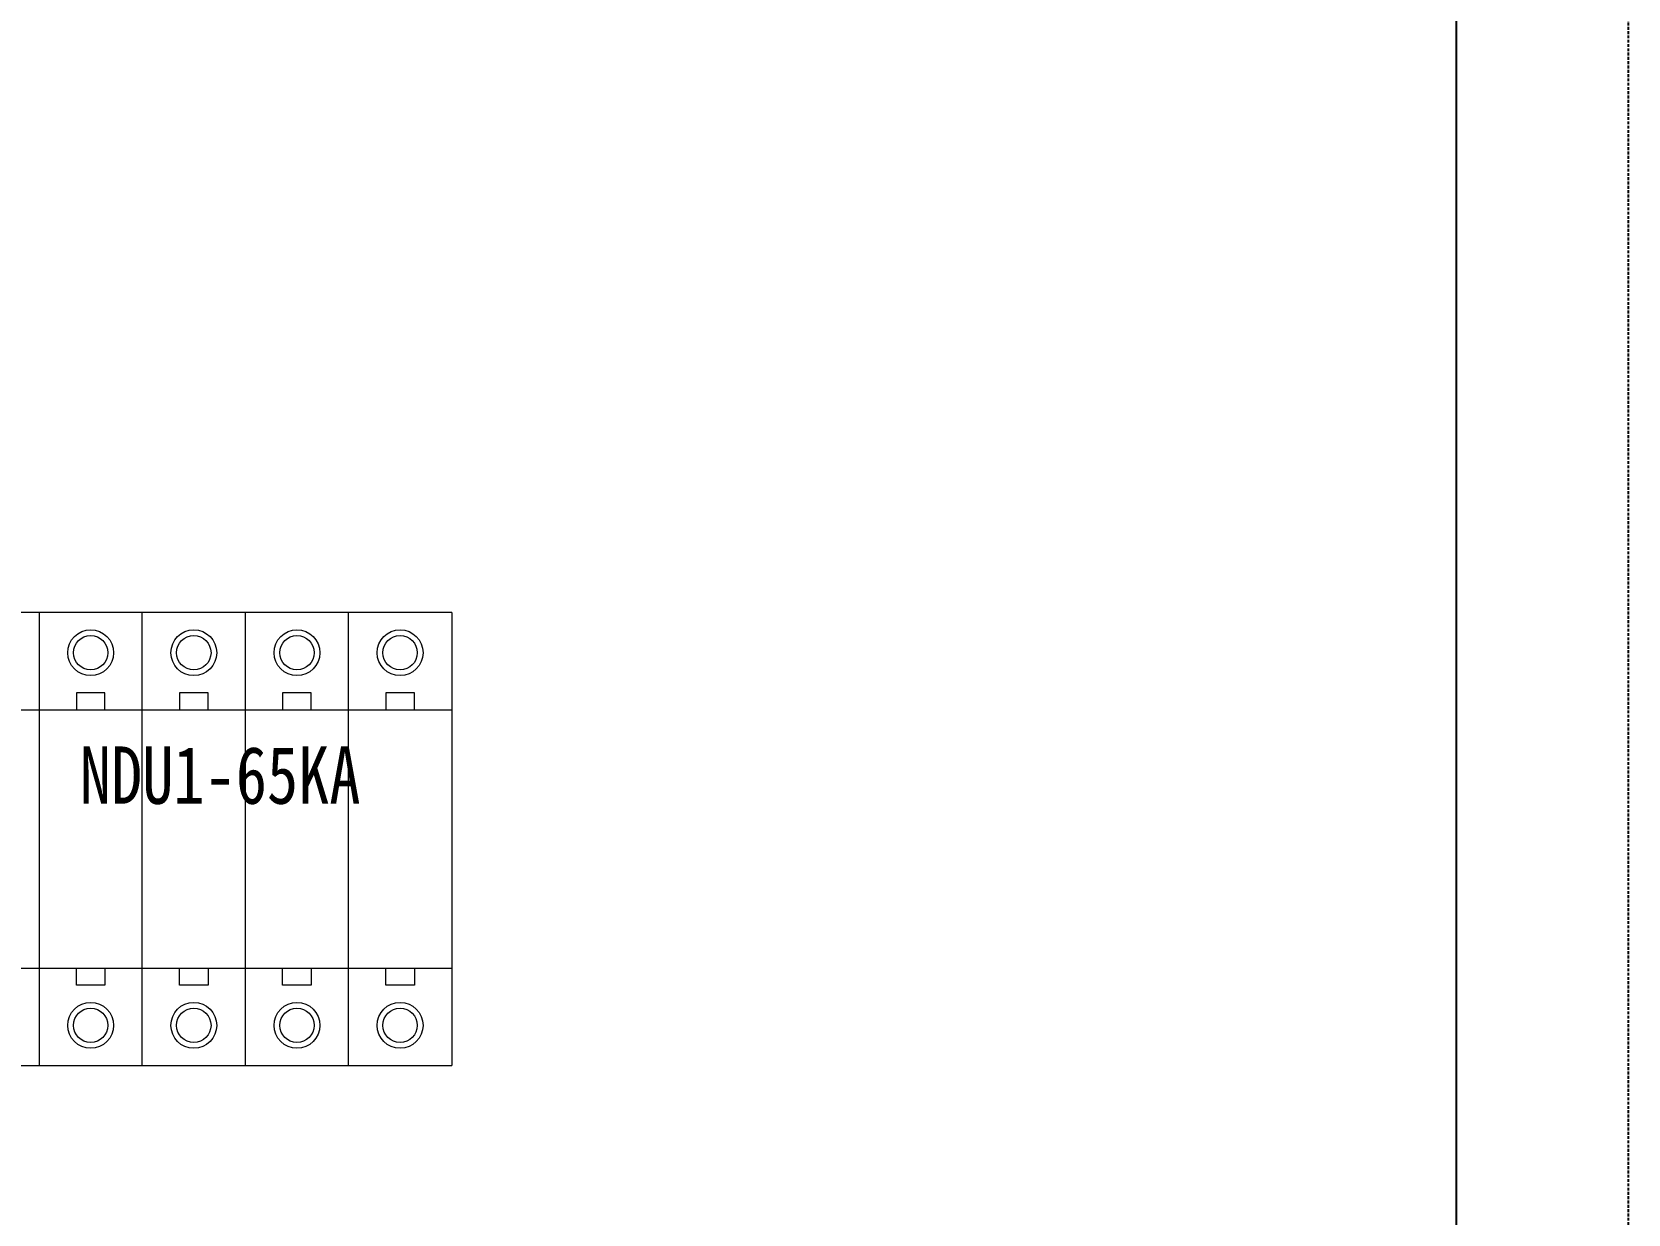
# Model space of a CAD drawing. Extents: x 304869 to 305569, y 280978 to 282378.
# Drawn here: x 305290.6 to 305569.1, y 281357.9 to 281564.1 of the extents above; entities that cross this region are included whole.
import ezdxf

# ---------------------------------------------------------------- set-up
doc = ezdxf.new("R2010")
doc.units = 0
doc.header["$MEASUREMENT"] = 0
doc.linetypes.add('DASHED', pattern=[0.75, 0.5, -0.25])
doc.layers.add('E-UNIV-NOTE', color=6, linetype='Continuous')
doc.layers.add('布置图', color=30, linetype='Continuous')
doc.styles.add('宋体', font='', dxfattribs={"width": 0.8})
doc.styles.get('宋体').set_extended_font_data('NSimSun')

# ---------------------------------------------------------------- blocks, each defined once
blk = doc.blocks.new('Manufacturer上海良信PartName电涌保护器SeriesNDU1ShellFrameLimitingCurrentRemarkPartTypeMinCurrent0MaxCurrent0Poles4PMinPower0MaxPower0LibType3DelFlgfalseUpdateDate2023-01-0100000')
at = {"color": 7, "linetype": 'Continuous', "lineweight": 15}
for p, q in [((-18, 39.5), (-36, 39.5)), ((-36, 39.5), (-36, 22.5)), ((-18, 22.5), (-18, 39.5)), ((36, 39.5), (-18, 39.5)), ((0, 22.5), (0, 39.5)), ((18, 22.5), (18, 39.5)), ((36, 39.5), (36, 22.5)), ((-24.5, 25.5), (-29.5, 25.5)), ((-29.5, 25.5), (-29.5, 22.5)), ((-24.5, 22.5), (-24.5, 25.5)), ((-6.5, 25.5), (-11.5, 25.5)), ((-11.5, 25.5), (-11.5, 22.5)), ((-6.5, 22.5), (-6.5, 25.5)), ((11.5, 25.5), (6.5, 25.5)), ((6.5, 25.5), (6.5, 22.5)), ((11.5, 22.5), (11.5, 25.5)), ((29.5, 25.5), (24.5, 25.5)), ((24.5, 25.5), (24.5, 22.5)), ((29.5, 22.5), (29.5, 25.5)), ((-36, 22.5), (-36, -22.5)), ((-18, 22.5), (-36, 22.5)), ((-18, -22.5), (-18, 22.5)), ((36, 22.5), (-18, 22.5)), ((0, -22.5), (0, 22.5)), ((18, -22.5), (18, 22.5)), ((36, 22.5), (36, -22.5)), ((-36, -22.5), (-18, -22.5)), ((-36, -22.5), (-36, -39.5)), ((-29.5, -25.5), (-29.5, -22.5)), ((-24.5, -22.5), (-24.5, -25.5)), ((-18, -39.5), (-18, -22.5)), ((-18, -22.5), (36, -22.5)), ((-11.5, -25.5), (-11.5, -22.5)), ((-6.5, -22.5), (-6.5, -25.5)), ((0, -39.5), (0, -22.5)), ((6.5, -25.5), (6.5, -22.5)), ((11.5, -22.5), (11.5, -25.5)), ((18, -39.5), (18, -22.5)), ((24.5, -25.5), (24.5, -22.5)), ((29.5, -22.5), (29.5, -25.5)), ((36, -22.5), (36, -39.5)), ((-24.5, -25.5), (-29.5, -25.5)), ((-6.5, -25.5), (-11.5, -25.5)), ((11.5, -25.5), (6.5, -25.5)), ((29.5, -25.5), (24.5, -25.5)), ((-36, -39.5), (-18, -39.5)), ((-18, -39.5), (36, -39.5))]:
    blk.add_line(p, q, dxfattribs=at)
for centre, radius in [((-27, 32.5), 4), ((-9, 32.5), 4), ((9, 32.5), 4), ((27, 32.5), 4), ((-27, 32.5), 3), ((-9, 32.5), 3), ((9, 32.5), 3), ((27, 32.5), 3), ((-27, -32.5), 4), ((-27, -32.5), 3), ((-9, -32.5), 4), ((-9, -32.5), 3), ((9, -32.5), 4), ((9, -32.5), 3), ((27, -32.5), 4), ((27, -32.5), 3)]:
    blk.add_circle(centre, radius, dxfattribs=at)
at = {"layer": 'E-UNIV-NOTE', "style": '宋体', "width": 0.8}
blk.add_text('NDU1-65KA', height=10, dxfattribs=at).set_placement((-28.89, 6.15))

msp = doc.modelspace()

# ---------------------------------------------------------------- linework, layer by layer
at = {"color": 2}
msp.add_lwpolyline([(304899.13, 282327.96), (305539.13, 282327.96), (305539.13, 281027.96), (304899.13, 281027.96)], close=True, dxfattribs=at)
at = {"layer": '布置图', "linetype": 'DASHED'}
msp.add_lwpolyline([(304869.13, 282377.96), (305569.13, 282377.96), (305569.13, 280977.96), (304869.13, 280977.96)], close=True, dxfattribs=at)

# ---------------------------------------------------------------- block references
for p in [(305255.84, 281423.28), (305327.84, 281423.28)]:
    msp.add_blockref('Manufacturer上海良信PartName电涌保护器SeriesNDU1ShellFrameLimitingCurrentRemarkPartTypeMinCurrent0MaxCurrent0Poles4PMinPower0MaxPower0LibType3DelFlgfalseUpdateDate2023-01-0100000', p)

doc.saveas('drawing.dxf')
